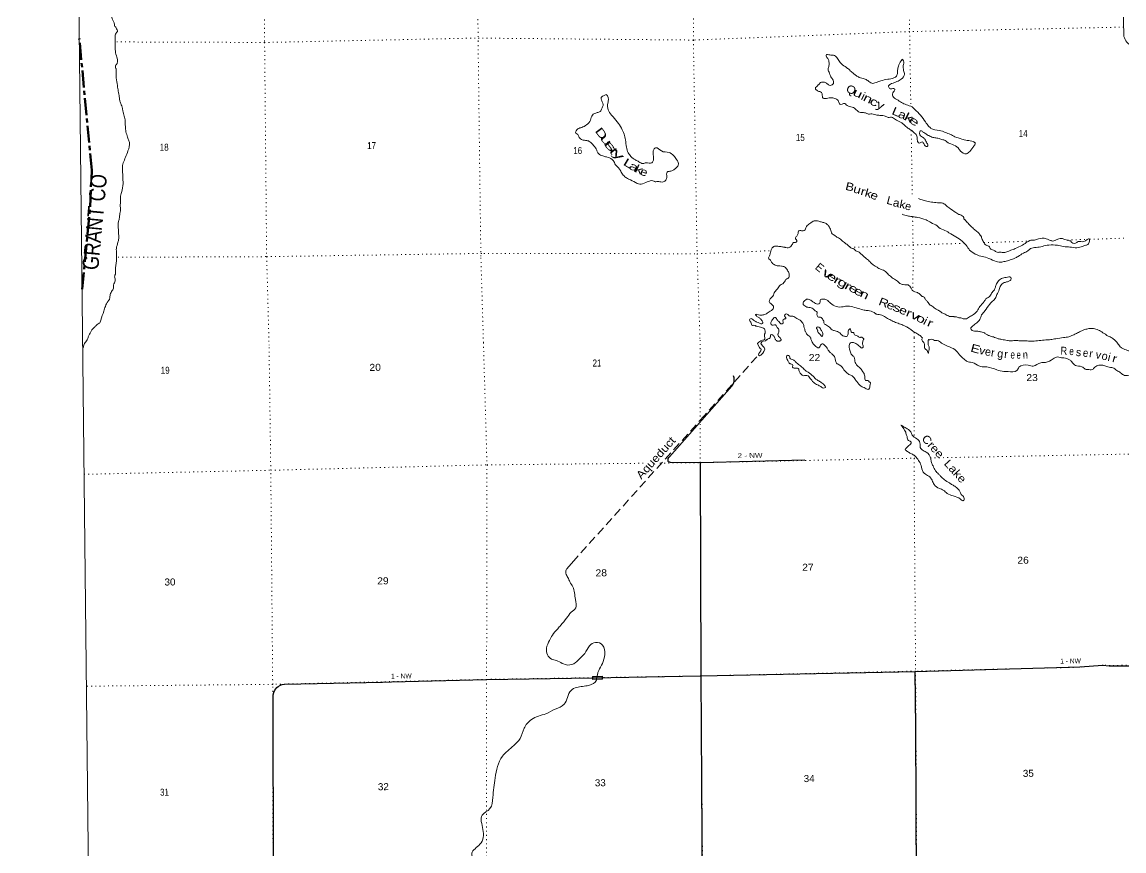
# Model space of a CAD drawing. Header units: feet. Extents: x 248627 to 501257, y -181930 to 5472.
# Drawn here: x 248627 to 276162, y -148700 to -128002 of the extents above; entities that cross this region are included whole.
import ezdxf
from ezdxf.enums import TextEntityAlignment as Align

# ---------------------------------------------------------------- set-up
doc = ezdxf.new("R2010")
doc.units = ezdxf.units.FT
doc.header["$LTSCALE"] = 70
for name, pattern in [('DOTTED', [1.5, 0.3, -1.2]), ('LONG_DASH_SHORT_DASH', [9.9, 6, -1.2, 1.5, -1.2]), ('MEDIUM_DASHED', [4.5, 3, -1.5])]:
    doc.linetypes.add(name, pattern=pattern)
for name, color, linetype, lineweight in [('11', 7, 'LONG_DASH_SHORT_DASH', 60), ('29', 7, 'Continuous', 25), ('31', 7, 'Continuous', 13), ('39', 7, 'Continuous', 13), ('4', 7, 'Continuous', 13), ('41', 7, 'MEDIUM_DASHED', 13), ('7', 7, 'DOTTED', 13)]:
    doc.layers.add(name, color=color, linetype=linetype, lineweight=lineweight)
doc.layers.add('12', color=7, linetype='Continuous')
doc.layers.add('30', color=7, linetype='Continuous')

msp = doc.modelspace()

# ---------------------------------------------------------------- linework, layer by layer
at = {"layer": '11'}
msp.add_line((250368.44, -131702.58), (250057.48, -128410.15), dxfattribs=at)
msp.add_lwpolyline([(250126.43, -134675.32), (250326.77, -132616.46), (250368.44, -131702.58), (250372.33, -131690.46)], dxfattribs=at)
at = {"layer": '29'}
for p, q in [((266364.35, -137091.71), (264805.86, -138859.12)), ((254909.46, -149870.09), (254899.42, -144867.92))]:
    msp.add_line(p, q, dxfattribs=at)
for points in [[(266364.35, -137091.71), (266400.14, -137041.61), (266416.61, -136999.87), (266423.19, -136969.12), (266424.29, -136930.68), (266419.9, -136888.94), (266404.53, -136832.92)], [(264821.53, -138992.96), (264790.74, -138992.36), (264781.95, -138986.87), (264775.37, -138976.99), (264769.88, -138960.5), (264770.98, -138926.46), (264776.46, -138902.29), (264790.74, -138878.13), (264805.86, -138859.12)], [(264821.53, -138992.96), (265572, -139004.05), (268187.73, -138931.62)], [(265575, -139004.05), (265590.55, -144322.8), (265620.4, -149646.62), (265718.37, -154925.47), (265772.57, -158635.52)], [(262885.98, -144373.95), (265582.56, -144330.93), (270953.69, -144219.28), (275063.39, -144105.55), (275631.25, -144061.86), (275790.57, -144076.46), (276320.51, -144075.43), (281507.25, -143974.41)], [(270975.36, -149529.07), (270957.65, -145611.2), (270943.63, -144221.39)], [(254899.42, -144867.92), (254903.84, -144798.46), (254917.02, -144743.54), (254941.17, -144682.03), (254993.86, -144620.52), (255028.99, -144591.97), (255083.88, -144561.21), (255123.41, -144543.64), (255187.08, -144534.85)], [(255187.08, -144534.85), (257630.55, -144487.34), (257856.13, -144475.12), (260231.38, -144420.24), (262885.98, -144373.95)]]:
    msp.add_lwpolyline(points, dxfattribs=at)
at = {"layer": '31'}
for p, q in [((262883.65, -144340.04), (263133.62, -144336.45)), ((263133.62, -144336.45), (263134.7, -144411.44))]:
    msp.add_line(p, q, dxfattribs=at)
msp.add_lwpolyline([(263134.7, -144411.44), (262884.73, -144415.03), (262883.65, -144340.04)], dxfattribs=at)
msp.add_lwpolyline([(263125.74, -144344.55), (262891.76, -144347.92), (262892.61, -144406.92), (263126.59, -144403.55)], close=True, dxfattribs=at)
at = {"layer": '39'}
for p, q in [((273790.42, -133467.17), (273775.8, -133476.14)), ((267182.44, -135923.61), (267181.7, -135923.97)), ((271105.27, -135867.96), (271124.55, -135888.23)), ((272823.85, -135841.6), (272825.48, -135842.02)), ((262527.45, -141328.26), (262236.62, -141651.43))]:
    msp.add_line(p, q, dxfattribs=at)
for points in [[(276132.5, -122925.89), (276134.41, -122979.97), (276153.15, -128129.38), (276157.36, -128185.6), (276155.36, -128277.79)], [(267162.48, -135933.87), (267132.28, -135948.26), (267090.09, -135962.76), (267042.01, -135995.45), (267006.04, -136030.04), (267022.47, -136066.14), (267051.2, -136126.3), (267071.61, -136156.32), (267093.91, -136172.22), (267086.17, -136208.56), (267062.34, -136249.07), (267040.43, -136279.5), (267032.67, -136313.82), (267051, -136335.8), (267087.16, -136323.37), (267139.06, -136266.47), (267164.92, -136227.95), (267186.58, -136169.33), (267168.12, -136131.23), (267135.57, -136095.28), (267109.01, -136053.23), (267088.65, -136029.25), (267114.48, -135986.7), (267150.64, -135974.27), (267200.89, -135959.69), (267238.9, -135929.81), (267236.9, -135932.89)]]:
    msp.add_lwpolyline(points, dxfattribs=at)
at = {"layer": '39', "linetype": 'MEDIUM_DASHED'}
msp.add_lwpolyline([(266990.74, -136358.53), (265681.52, -137823.42), (262527.45, -141328.26)], dxfattribs=at)
at = {"layer": '39'}
msp.add_arc((276481.49, -128291.34), 326.42, 177.4711, 235.81909, dxfattribs=at)
for points in [[(250029.3, -125776.05), (250074.11, -125853.58), (250105.18, -125925.64), (250139.97, -125971.5), (250191.31, -126053.37), (250235.44, -126207.76), (250252.95, -126326.25), (250304.87, -126458.42), (250391, -126586.16), (250475.05, -126707.88), (250577.93, -126889.74), (250636.87, -127104.31), (250702.52, -127375.13), (250765.29, -127573.55), (250830.14, -127775.98), (250882.18, -127918.2), (250934.25, -128062.44), (250948.92, -128110.55), (250969.3, -128130.43), (250983.85, -128168.48), (251014.66, -128218.41), (250975.1, -128281.25), (250952.11, -128382.11), (250955.7, -128516.86), (250958.25, -128734.12), (250996.26, -128882.54), (250978.29, -129067.85), (250974.28, -129069.91), (250973.33, -129160.45), (250979.68, -129186.53), (250982.5, -129254.9), (250982.11, -129393.72), (251010.59, -129588.53), (251032.39, -129729.1), (251056.23, -129871.66), (251067.32, -129958.04), (251094.41, -130034.17), (251134.2, -130162.46), (251151.31, -130246.75), (251166.29, -130321.01), (251199.92, -130439.31), (251207.92, -130606.2), (251223.65, -130744.83), (251265.53, -130879.13), (251296.76, -130965.27), (251309.4, -131011.39), (251273.52, -131217.03), (251210.92, -131376.71), (251156.18, -131520.2), (251136.74, -131580.79), (251135.46, -131643.17), (251144.03, -131858.34), (251150.11, -132033.3), (251112.42, -132255.05), (251083.63, -132378.11), (251086.12, -132418.32), (251081.78, -132563.23), (251083.57, -132716.11), (251074.3, -132784.62), (251062.9, -132843.1), (251053.84, -132929.72), (251040.28, -132976.15), (251034.72, -133189.47), (251040, -133296.04), (251041.35, -133410.7), (251024.28, -133501.44), (250983.79, -133656.83), (250987.1, -133767.44), (250985.41, -133966.64), (250961.88, -134194.26), (250949.32, -134325.18), (250937.65, -134361.53), (250952.35, -134411.65), (250935.44, -134516.47), (250909.86, -134569.08), (250908.77, -134647.56), (250865.39, -134728.55), (250826.32, -134833.63), (250815.18, -134914.24), (250777.58, -134973.03), (250708.55, -135100.59), (250673.71, -135221.72), (250591.73, -135448.02), (250552.33, -135524.94), (250544.32, -135529.06), (250474.47, -135586.22), (250414.69, -135643.26), (250361.02, -135706.27), (250331.51, -135766.98), (250299.84, -135815.64), (250286.04, -135841.96)], [(270271.36, -130385.67), (270194.35, -130348.36), (270081.31, -130331.59), (269990.58, -130326.63), (269865.29, -130295.93), (269804.87, -130298.66), (269760.5, -130295.17), (269679.56, -130265.95), (269576.73, -130261.14), (269491.53, -130211.85), (269403.97, -130134.43), (269276.64, -130101.74), (269221.82, -130066.18), (269183.16, -130034.45), (269120.89, -130051.29), (269064.51, -130053.97), (269029.41, -129981.96), (268962.16, -129918.38), (268857.07, -129891.46), (268730.33, -129909.06), (268647.65, -129904.01), (268622.2, -129795.67), (268622.15, -129791.65), (268579.3, -129745.89), (268502.39, -129716.62), (268451.34, -129658.89), (268524.89, -129573.51), (268580.62, -129514.51), (268675.19, -129503.32), (268742.13, -129540.75), (268819.2, -129584.1), (268901.27, -129536.85), (268900.7, -129488.57), (268877.8, -129426.48), (268855.31, -129398.58), (268803.53, -129278.48), (268770.06, -129174.26), (268789.24, -129091.55), (268790.13, -128994.97), (268773.23, -128928.78), (268728.22, -128870.97), (268719.62, -128824.8), (268812.3, -128823.7), (268905.09, -128832.65), (268953.7, -128854.21), (268988.36, -128888), (269053.96, -128983.79), (269129.54, -129071.41), (269257.51, -129158.41), (269324.73, -129219.98), (269406.14, -129289.43), (269471.21, -129338.95), (269548.28, -129382.29), (269673.67, -129421.04), (269760.82, -129464.27), (269860.35, -129531.49), (269966.89, -129510.1), (270089.34, -129470.42), (270258.13, -129430.19), (270414.93, -129398.15), (270478.83, -129349.1), (270504.01, -129262.29), (270507.37, -129205.92), (270524.33, -129105.13), (270595.25, -128967.48), (270625.02, -128928.9), (270653.68, -128966.78), (270649.05, -129087.55), (270656.54, -129210.19), (270675.8, -129306.53), (270596.61, -129426.17), (270488.52, -129487.81), (270356.14, -129539.68), (270282.23, -129594.88), (270305.12, -129656.97), (270385.81, -129664.06), (270428.19, -129669.59), (270434.37, -129681.59), (270404.88, -129744.31), (270383.97, -129851.18), (270485.72, -129936.49), (270727.06, -130068.41), (270866.71, -130121.07), (270938.01, -130186.62), (271076.66, -130325.8), (271203.6, -130497.31), (271281.37, -130598.99), (271340.48, -130656.63), (271546.62, -130708.5), (271698.31, -130756.99), (271827.85, -130805.75)], [(263792.57, -131926.62), (263713.94, -131881.96), (263632.38, -131800.45), (263572.78, -131700.56), (263521.61, -131632.77), (263456.36, -131567.15), (263429.46, -131507.11), (263372.15, -131431.34), (263234.41, -131370.61), (263137.4, -131345.61), (263036.03, -131292.5), (262999.03, -131230.57), (262988.62, -131202.53), (262908.66, -131084.78), (262818.9, -130991.29), (262737.93, -130960.06), (262624.87, -130941.28), (262551.63, -130881.8), (262512.5, -130809.84), (262465.74, -130774.18), (262512.89, -130671.01), (262611.19, -130633.63), (262731.31, -130567.83), (262830.7, -130451.97), (262879.61, -130326.65), (262997.75, -130262.88), (263071.98, -130235.84), (263117.43, -130158.85), (263144.78, -130086.1), (263142.11, -130029.8), (263108.93, -129949.72), (263102.15, -129887.43), (263186.11, -129830.1), (263230.24, -129813.48), (263252.78, -129845.41), (263279.82, -129917.51), (263265, -130028.34), (263270.97, -130193.24), (263359.19, -130326.99), (263500.18, -130494.31), (263604.82, -130654.01), (263669, -130800.12), (263708.98, -130944.49), (263729.27, -131127.33), (263775.19, -131263.59), (263842.79, -131357.35), (263952.62, -131444.56), (264041.84, -131491.79), (264086.49, -131519.42), (264143.07, -131532.83), (264221.43, -131513.8), (264364.53, -131516.12), (264404.02, -131447.25), (264400.47, -131316.52), (264395.52, -131238.11), (264403.13, -131199.8), (264458.88, -131142.8), (264602.87, -131221.57), (264794.72, -131257.51), (264906.45, -131334.65), (264984.21, -131436.33), (265024.1, -131572.66), (264996.44, -131619.26), (264946.61, -131666.13), (264882.66, -131711.15), (264794.22, -131730.3), (264746.08, -131748.98), (264741.38, -131863.72), (264712.2, -131952.58), (264670.29, -131987.28), (264620.02, -131995.93), (264511.08, -131985.15), (264428.43, -131982.11), (264422.34, -131978.16), (264134.92, -132039.92), (263997.8, -132031.49), (263955.21, -132007.85), (263784.95, -131923.37)], [(271827.85, -130805.75), (271935.34, -130864.83), (272111.35, -130925.11), (272170.01, -130944.53), (272244.72, -130957.72), (272392.15, -130986.15), (272430.69, -131007.82), (272444.91, -131017.71), (272435.38, -131064.1), (272407.63, -131102.65), (272308.38, -131230.58), (272224.47, -131291.93), (272078.58, -131223.25), (272017.22, -131145.52), (271875.12, -131056.67), (271739.4, -130995.92), (271690.58, -130956.26), (271635.97, -130938.8), (271540.9, -130907.74), (271435.94, -130892.9), (271336.84, -130861.88), (271290.22, -130838.3), (271269.98, -130830.49), (271188.73, -130775.12), (271131.89, -130739.58), (271073.21, -130718.15), (271053.74, -130776.73), (271076.68, -130842.85), (271129.45, -130874.41), (271188.49, -130926.01), (271240.03, -131026), (271260.98, -131094.15), (271222.87, -131108.69), (271171.94, -131061.01), (271118.77, -130995.25), (271052.62, -131024.2), (271009.95, -130994.53), (271001.59, -130968.47), (270996.78, -130902.14), (270994.43, -130874), (270951.13, -130790.02), (270902.36, -130754.38), (270861.54, -130710.61), (270847.37, -130704.74), (270764.08, -130647.39), (270664.37, -130564.07), (270609.4, -130516.44), (270479.66, -130449.58), (270380.18, -130386.38), (270269.74, -130384.88)], [(271026.57, -132410.68), (271089.29, -132432.06), (271200.53, -132466.96), (271352.01, -132497.35), (271499.3, -132513.7), (271563.84, -132518.97), (271602.12, -132518.52), (271664.81, -132537.89), (271701.43, -132567.63), (271797.04, -132644.96), (271963.62, -132759.67), (272062.93, -132808.78), (272064.95, -132808.76), (272117.73, -132842.33), (272144.06, -132854.09), (272156.34, -132870.04), (272158.69, -132898.18), (272173.12, -132926.17), (272183.31, -132936.11), (272269.02, -133027.64), (272342.47, -133105.23), (272425.97, -133180.68), (272509.38, -133248.1), (272570.67, -133319.8), (272599.44, -133367.74), (272609.94, -133403.83), (272659.5, -133505.84), (272680.07, -133541.81), (272763.24, -133589.11), (272805.83, -133612.74), (272818.39, -133652.83), (272899.5, -133696.13), (272968.52, -133739.57), (273023.08, -133753), (273051.24, -133748.64), (273137.97, -133755.66), (273336.82, -133700.99), (273443.12, -133659.49), (273623.43, -133570.84), (273755.46, -133488.79), (273776.55, -133475.68)], [(268333.54, -133014.05), (268423.69, -132968.72), (268534.54, -132971.43), (268617.5, -133000.62), (268702.36, -133019.73), (268759.33, -133067.34), (268804.37, -133127.16), (268825.08, -133175.2), (268841.88, -133233.34), (268870.73, -133287.32), (268921.5, -133320.92), (268925.55, -133322.88), (268972.34, -133360.55), (269051.43, -133403.87), (269157.26, -133493.15), (269234.5, -133550.57), (269303.69, -133608.09), (269324, -133621.94), (269354.58, -133651.75), (269396.91, -133653.26), (269462.11, -133714.85), (269524.88, -133740.26), (269594.01, -133793.76), (269663.25, -133855.3), (269732.41, -133910.81), (269817.97, -133990.27), (269879.12, -134049.9), (269919.75, -134077.58), (269976.58, -134113.12), (270009.13, -134138.89), (270122.54, -134187.84), (270228.11, -134254.99), (270301.51, -134328.55), (270350.34, -134368.21), (270372.76, -134390.07), (270478.28, -134453.2), (270525.14, -134496.9), (270563.82, -134530.64), (270648.75, -134555.79), (270725.38, -134560.91), (270747.54, -134560.65), (270824.81, -134620.09), (270863.82, -134681.99), (270880.22, -134705.94), (271001.74, -134758.81), (271074.89, -134810.25), (271121.72, -134851.95), (271158.13, -134863.58), (271205.34, -134937.46), (271254.26, -134985.17), (271283.01, -135031.1), (271370.45, -135098.46), (271470.04, -135171.72), (271530.88, -135205.19), (271606.02, -135254.6), (271620.24, -135264.49), (271695.16, -135295.79), (271747.9, -135325.34), (271861.13, -135358.19), (271907.44, -135355.63), (271933.73, -135363.37), (271978.08, -135364.85), (272018.58, -135382.48), (272054.87, -135384.06), (272083.15, -135389.76), (272204.36, -135416.48), (272300.48, -135365.04), (272398.52, -135305.53), (272513.98, -135185.46), (272557.41, -135108.5), (272670.76, -134980.4), (272714.28, -134911.48), (272816.23, -134841.87), (272828.13, -134825.63), (272851.71, -134775.05), (272925.22, -134685.66), (272948.69, -134625.02), (272975.93, -134542.21), (273051.28, -134438.71), (273103.29, -134405.9), (273159.51, -134389.14), (273219.83, -134378.37), (273332.68, -134379.04), (273339.46, -134441.32), (273289.42, -134470.08), (273211.15, -134497.17), (273168.96, -134507.73), (273085.19, -134581.15), (273046.1, -134684.22), (272989.12, -134807.62), (272947.99, -134908.7)], [(270883.9, -132863.71), (270868.65, -132861.2), (270804.03, -132849.9), (270749.54, -132842.5), (270622.21, -132799.54)], [(271339.87, -133008.5), (271216.17, -132941.57), (271003.89, -132881.72), (270887.59, -132864.29)], [(267162.48, -135933.87), (267186.49, -135918.83), (267175.7, -135828.32), (267193.17, -135771.78), (267198.58, -135717.4), (267177.82, -135665.34), (267078.58, -135622.26), (267011.85, -135602.93), (266967.41, -135593.4), (266916.78, -135571.87), (266882.63, -135580.32), (266837.31, -135496.37), (266810.72, -135462.48), (266814.23, -135418.18), (266844.33, -135407.76), (266886.85, -135425.36), (266929.57, -135459.06), (266990.41, -135492.53), (267051.2, -135521.99), (267125.82, -135527.14), (267135.71, -135510.93), (267131.32, -135480.8), (267108.71, -135442.84), (267051.66, -135389.2), (266990.77, -135351.7), (266957.97, -135303.8), (266992.2, -135301.39), (267060.96, -135322.7), (267139.46, -135315.73), (267225.74, -135284.53), (267321.71, -135221.02), (267379.69, -135182.1), (267407.36, -135135.5), (267400.84, -135095.34), (267355.97, -135049.6), (267296.7, -134977.88), (267320.16, -134917.25), (267387.81, -134844.02), (267436.96, -134738.81), (267508.56, -134659.5), (267574.04, -134572.21), (267630.09, -134541.37), (267648.13, -134533.11), (267657.97, -134512.87), (267681.86, -134488.45), (267713.44, -134431.74), (267759.47, -134405.04), (267799.13, -134350.25), (267792.4, -134291.98), (267752.98, -134195.88), (267681.55, -134118.27), (267604.71, -134095.04), (267524.05, -134089.96), (267420.89, -134056.99), (267355.74, -133999.42), (267314.64, -133931.5), (267286.24, -133915.74), (267295.63, -133857.29), (267322.92, -133778.5), (267338.35, -133719.97), (267363.79, -133655.29), (267379.65, -133632.97), (267393.61, -133620.74), (267427.6, -133598.2), (267463.86, -133597.77), (267566.73, -133606.61), (267651.52, -133619.68), (267683.82, -133625.33), (267712.12, -133633.05), (267774.63, -133636.33), (267816.77, -133621.74), (267852.61, -133585.1), (267878.35, -133546.57), (267900.12, -133512.11), (267912.16, -133507.94), (267950.44, -133507.49), (267990.47, -133484.88), (267988.15, -133458.76), (267975.87, -133442.81), (267953.05, -133386.75), (267970.87, -133360.38), (268016.48, -133297.47), (268022.08, -133259.18), (268025.71, -133224.93), (268063.8, -133208.39), (268106.2, -133215.93), (268148.53, -133217.44), (268192.53, -133188.75), (268210.05, -133136.23), (268247.74, -133085.49), (268333.54, -133014.05)], [(273790.42, -133467.17), (273809.48, -133455.96), (273930.25, -133444.47), (274117.07, -133395.97), (274220.06, -133414.87), (274282.8, -133438.26), (274412.12, -133468.92), (274450.17, -133448.35), (274536.4, -133413.12), (274606.84, -133406.25), (274641.19, -133413.89), (274802.96, -133462.26), (274827.2, -133468.01), (274839.53, -133487.98), (274886.27, -133521.63), (274952.83, -133526.87), (275020.83, -133483.81), (275159.87, -133484.17), (275294.05, -133414.17), (275298.74, -133470.45), (275261.46, -133555.39), (275185.2, -133582.45), (275127.01, -133603.26), (274982.35, -133639.18), (274812.86, -133619.07), (274651.51, -133606.9), (274498.02, -133576.54), (274286.37, -133571), (274123.54, -133603.12), (273966.69, -133631.14), (273830, -133658.91), (273762.16, -133716.05), (273647.96, -133771.73), (273517.94, -133853.75), (273431.85, -133901.05), (273315.47, -133942.67), (273190.96, -133978.35), (273084.39, -133997.72), (272926.86, -133967.4), (272740.54, -133887.13), (272582.9, -133846.76), (272447.27, -133794.05), (272305.08, -133697.16), (272219.03, -133575.46), (272117.04, -133470.04), (271962.64, -133363.23), (271790.19, -133262.68), (271652.31, -133189.88), (271510.24, -133103.05), (271508.18, -133099.05), (271498.01, -133091.12), (271339.87, -133008.5)], [(269658.69, -135903.51), (269642.86, -135895.57), (269580.12, -135872.17), (269576.14, -135876.25), (269509.3, -135846.86), (269446.54, -135821.45), (269418.02, -135795.64), (269411.48, -135753.47), (269365.12, -135752.01), (269338.48, -135714.1), (269332.01, -135677.96), (269321.8, -135666.01), (269274.01, -135714.86), (269265.07, -135811.54), (269215.22, -135856.39), (269201.09, -135854.55), (269122.14, -135823.3), (269060.99, -135763.67), (269002.16, -135730.17), (268945.54, -135712.73), (268901.07, -135701.19), (268846.3, -135669.65), (268805.44, -135621.85), (268756.7, -135590.24), (268703.87, -135552.64), (268667.35, -135530.95), (268660.5, -135462.63), (268654.39, -135456.66), (268625.71, -135416.77), (268556.64, -135369.3), (268552.63, -135371.36), (268514.21, -135359.75), (268491.32, -135297.65), (268494.71, -135243.29), (268450.01, -135211.63), (268399.07, -135163.95), (268346.36, -135136.41), (268289.85, -135129.04), (268235.31, -135117.62), (268184.57, -135086.03), (268147.93, -135054.27), (268145.37, -135008.03), (268209.04, -134938.87), (268251.11, -134918.25), (268293.58, -134931.83), (268338.12, -134949.41), (268407.19, -134996.87), (268431.55, -135012.68), (268526.6, -135041.73), (268556.63, -135025.27), (268566.52, -135009.06), (268579.72, -134932.45), (268637.99, -134917.68), (268732.94, -134938.68), (268830.64, -135022.02), (268970.64, -135104.85), (269148.03, -135110.79), (269266.71, -135093.29), (269426.3, -135127.6), (269606.2, -135175.76), (269670.91, -135195.11), (269767.76, -135206.03), (269917.46, -135256.56), (269986.48, -135300), (270047.02, -135307.33), (270176.51, -135352.06), (270284.07, -135417.17), (270395.58, -135476.21), (270517.03, -135523.05), (270638.49, -135569.89), (270715.47, -135605.19), (270796.6, -135650.49), (270869.82, -135707.97), (270908.43, -135735.68), (271009.87, -135794.83), (271083.02, -135846.26), (271105.44, -135868.13)], [(272947.99, -134908.7), (272802.56, -135051.26), (272689.59, -135211.54), (272606.18, -135315.14), (272557.13, -135428.38), (272483.55, -135511.75), (272387.74, -135589.33), (272334.15, -135658.37), (272366.9, -135702.25), (272431.61, -135721.6), (272490.06, -135722.91), (272576.84, -135733.95), (272615.23, -135743.56), (272675.94, -135764.96), (272688.19, -135778.9), (272722.65, -135796.6), (272781.43, -135826.08), (272807.74, -135835.83), (272901.33, -135865.92)], [(267590.67, -135929.2), (267569.33, -135888.03), (267532.61, -135850.24), (267515.98, -135806.17), (267517.78, -135788.04), (267535.39, -135743.57), (267537.03, -135711.37), (267534.66, -135681.22), (267497.73, -135625.32), (267481.29, -135597.35), (267460.81, -135569.43), (267440.54, -135559.61), (267428.48, -135561.77), (267370.17, -135572.52), (267347.82, -135556.69), (267344.95, -135484.3), (267380.58, -135429.55), (267446.45, -135376.46), (267462.67, -135384.32), (267489.35, -135426.25), (267546.52, -135489.95), (267591.36, -135533.68), (267645.64, -135522.97), (267638.94, -135466.72), (267668.59, -135418.08), (267686.66, -135411.83), (267704.79, -135411.62), (267712.61, -135391.4), (267694.15, -135363.46), (267685.52, -135315.28), (267733.54, -135286.54), (267792.56, -135336.13), (267887.35, -135343.06), (267984.76, -135402.25), (268053.64, -135433.62), (268120.93, -135501.23), (268162.12, -135577.19), (268170.89, -135637.44), (268187.41, -135671.45), (268194.04, -135721.66), (268204.24, -135731.6), (268233.13, -135789.6), (268286.08, -135837.26), (268324.8, -135875.02), (268326.52, -135884.57), (268333.78, -135895.25), (268336.96, -135919.08)], [(268584.12, -135817.74), (268576.07, -135803.59), (268555.51, -135787.78), (268522.87, -135753.97), (268508.27, -135711.89), (268510.17, -135701.81), (268481.16, -135633.75), (268491.09, -135621.56), (268537.43, -135621.01), (268580.26, -135664.76), (268600.9, -135706.77), (268619.41, -135738.74), (268634.48, -135821.05), (268616.7, -135851.43), (268594.4, -135839.63), (268584.07, -135817.62)], [(274840.94, -135839.83), (274931.13, -135798.52), (275027.29, -135751.1), (275139.5, -135697.46), (275231.85, -135668.2), (275344.48, -135650.76), (275463.64, -135673.49), (275579.04, -135720.4), (275637.94, -135759.94), (275698.83, -135797.44), (275736.74, -135830.91)], [(250286.04, -135841.96), (250278.39, -135876.25), (250217.23, -135987.63), (250171.81, -136066.63), (250163.43, -136126.21)], [(267236.9, -135932.89), (267269.28, -135909.36), (267307.53, -135901.2), (267313.41, -135887.04), (267327.23, -135862.74), (267328.84, -135828.52), (267338.68, -135808.28), (267389.19, -135819.75), (267432.09, -135869.54), (267446.74, -135915.64), (267453.77, -135928.85)], [(267453.77, -135928.85), (267476.32, -135957.34), (267512.3, -135973.18), (267554.04, -135968.14), (267577.79, -135958.06), (267589.3, -135950.14), (267592.18, -135942.94), (267589.88, -135921.98)], [(268336.96, -135919.08), (268353.45, -135954.74), (268398.51, -136038.92), (268459.49, -136100.78), (268514.21, -136136.52), (268556.38, -136120), (268580.16, -136073.44), (268618.15, -136038.84), (268684.95, -136074.46), (268760.37, -136174.46), (268819.46, -136250.45), (268880.34, -136300.23), (268939.45, -136378.22), (268980.95, -136516.82), (269066.05, -136570.4), (269165.78, -136686.29), (269224.81, -136754.21), (269313.98, -136813.8), (269386.85, -136851.37), (269450.02, -136933.36), (269507.03, -137001.31), (269557.98, -137067.3), (269641.04, -137118.88), (269693.65, -137144.57), (269788.56, -137167.84), (269810.3, -137119.28), (269816.05, -137084.98), (269823.75, -137042.61), (269825.47, -137008.35), (269793.02, -136984.48), (269760.47, -136948.53), (269704.09, -136953.1), (269687.57, -136906.92), (269674.47, -136790.21), (269635.68, -136732.17), (269580.6, -136654.13), (269546.06, -136620.21), (269503.48, -136590.4), (269481.04, -136558.39), (269446.32, -136504.33), (269435.67, -136437.95), (269423.02, -136373.61), (269360.04, -136313.78), (269333.45, -136267.7), (269306.44, -136173.28), (269293.67, -136094.84), (269303.4, -136054.46), (269331.24, -136011.89), (269381.52, -136001.34), (269460.36, -136030.81), (269559.75, -136106.41), (269632.58, -136139.96), (269646.52, -136119.68), (269633.9, -136059.37), (269625.55, -136025.2), (269635.33, -135990.86), (269643, -135946.47), (269658.6, -135917.67), (269658.69, -135903.24)], [(275736.74, -135830.91), (275768.55, -135843.06), (275862.95, -135891.18), (275933.94, -135944.9), (276021.44, -136042.77), (276088.66, -136126.73), (276151.43, -136162.39), (276216.13, -136187.96), (276290.91, -136213.44), (276397.82, -136226.52), (276468.39, -136231.89), (276549.13, -136247.24), (276567.68, -136295.4), (276483.23, -136316.35), (276425.39, -136385.4), (276454.55, -136495.91), (276557.76, -136547.3), (276620.71, -136603.11), (276699.73, -136652.71), (276750.38, -136684.46), (276829.43, -136738.1), (276890.27, -136783.85), (276922.81, -136817.78), (277007.95, -136877.4), (277034.32, -136897.29), (276915.48, -136902.46), (276748.03, -136879.88), (276626.41, -136796.43), (276529.26, -136747), (276478.79, -136735.4), (276450.72, -136751.78), (276519.6, -136795.44), (276594.52, -136837.03), (276621.03, -136873.03), (276645.54, -136911.07), (276613.37, -136919.44), (276518.6, -136912.28), (276407.54, -136885.14), (276253.9, -136828.19), (276175.29, -136824.91), (276080.03, -136761.36), (275982.78, -136699.84), (275885.51, -136636.3), (275762.41, -136615.32), (275659.32, -136578.03), (275568.58, -136570.84), (275455.99, -136600.11), (275416.03, -136638.77), (275390.08, -136667.22), (275285.41, -136680.3), (275196.63, -136667.05), (275111.5, -136609.44), (274948, -136576.75), (274858.53, -136482.93), (274803.71, -136435.11), (274662.25, -136388.11), (274634.04, -136388.38), (274506.88, -136363.4), (274394.48, -136414.84), (274197.74, -136499.3), (274080.96, -136510.49), (273896.31, -136594.84), (273769.16, -136571.88), (273537.87, -136622.43), (273486.19, -136705.52), (273268.76, -136727.73), (273157.91, -136724.76), (272986.31, -136688.13), (272739.84, -136613.93), (272576.55, -136605.41), (272499.63, -136565.86), (272329.78, -136496.97), (272273.29, -136489.45), (272188.18, -136433.86), (272084.67, -136348.23), (271968.62, -136210.34), (271804.57, -136113.2), (271604.24, -136016.4), (271496.91, -135954.98), (271426.34, -135949.61), (271325.39, -135926.4), (271293.22, -135934.76), (271281.1, -135930.85), (271271.32, -135965.19), (271272.14, -136059.86), (271296.92, -136130.13), (271281.76, -136241.06), (271275.96, -136269.32), (271245.18, -136205.15), (271188.35, -136157.35), (271181.78, -136096.98), (271162.86, -136006.51), (271118.29, -135955.11), (271110.94, -135920.77), (271124.55, -135888.23)], [(272900.48, -135865.61), (273017.87, -135908.24), (273106.68, -135925.53), (273249.99, -135954.38), (273340.71, -135959.55), (273477.69, -135954.22), (273592.63, -135963.2), (273741.76, -135965.8), (273880.82, -135968.51), (274041.91, -135954.88), (274213.07, -135941.16), (274331.86, -135929.96), (274460.65, -135910.6), (274653.82, -135878.54), (274718.24, -135871.88), (274782.62, -135859.18), (274840.94, -135839.83)], [(267779.83, -136498.06), (267777.81, -136498.08), (267763.29, -136449.87), (267751.1, -136437.9), (267726.43, -136381.73), (267728.18, -136351.5), (267746.09, -136325.14), (267810.93, -136366.83), (267815.21, -136394.99), (267900.21, -136438.5), (267957.05, -136486.3), (268056.51, -136569.96), (268135.66, -136635.68), (268216.95, -136715.48), (268267.58, -136745.21), (268393.39, -136846.75), (268492.91, -136936.45), (268575.95, -136986.02), (268669.31, -137063.69), (268700.06, -137123.83), (268655.9, -137144.39), (268605.29, -137116.67), (268528.34, -137073.09), (268431.16, -137019.63), (268337.62, -136921.81), (268300.95, -136875.83), (268268.38, -136837.87), (268201.77, -136824.4), (268159.55, -136834.88), (268092.67, -136791.2), (268051.91, -136737.2), (268023, -136656.9), (267984.62, -136645.18), (267948.36, -136647.54), (267879.44, -136599.85), (267891.29, -136571.53), (267856.79, -136543.66), (267824.48, -136535.91), (267808.28, -136525.99), (267793.98, -136503.97)], [(270588.21, -138064.68), (270624.67, -138086.49), (270719.86, -138141.99), (270776.61, -138179.72), (270835.52, -138235.57), (270872.47, -138313.78), (270892.88, -138343.8), (271014.52, -138429.26), (271067.86, -138539.54), (271066.37, -138599.99), (271123.53, -138686.06), (271220.72, -138739.53), (271332.98, -138905.65), (271351.93, -139000.15), (271392.96, -139084.36), (271450.44, -139206.69), (271529.73, -139288.53), (271580.57, -139342.43), (271674.02, -139430.18), (271799.64, -139509.56), (271874.61, -139557.19), (271951.59, -139604.8), (272032.84, -139680.57), (272067.64, -139742.69), (272082.05, -139778.81), (272151.17, -139848.65), (272158.05, -139945.28), (272131.92, -139953.59), (272077.19, -139915.84), (271893.13, -139835), (271747.5, -139771.93), (271648.07, -139692.3), (271548.96, -139648.93), (271421.19, -139553.45), (271365.83, -139443.19), (271284.33, -139339.22), (271172.91, -139269.77), (271125.97, -139201.73), (271080.24, -139039), (271008.67, -138918.82), (270919.13, -138816.94), (270830.09, -138773.47), (270755.13, -138725.84), (270698.27, -138676.02), (270740.13, -138623.24), (270790.09, -138574.42), (270828.11, -138543.84), (270841.76, -138491.34), (270780.93, -138447.6), (270752.39, -138409.6), (270741.82, -138351.28), (270719.11, -138289.05), (270708.67, -138246.85), (270681.98, -138188.68), (270593.95, -138068.85)], [(262236.6, -141649.42), (262220.76, -141681.8), (262215.45, -141766.46), (262266.74, -141872.73), (262318.07, -141983.03), (262391.67, -142105.21), (262431.24, -142253.9), (262452.83, -142420.89), (262462.71, -142632.31), (262352.8, -142738.11), (262235.19, -142886.28), (262089.62, -143062.93), (262013.8, -143150.27), (261880.22, -143314.71), (261806.76, -143442.32), (261733.86, -143634.39), (261759.48, -143801.34), (261853.09, -143907.21), (261980.39, -143948.3), (262126.06, -144015.4), (262269.49, -144058.35), (262456.37, -143998.15), (262560.33, -143902.48), (262686.14, -143770.34), (262809.41, -143577.8), (262955.76, -143491.8), (263135.68, -143558.57), (263188.1, -143795.77), (263129.58, -144019.93), (263036.4, -144196.07), (262983.71, -144412.93)], [(262983.71, -144412.93), (262978.02, -144436.34), (262791.73, -144565.03), (262481.88, -144618.35), (262345.49, -144692.16), (262173.17, -145038.27), (261950.55, -145159.25), (261715.78, -145274.29), (261530.9, -145332.46), (261356.34, -145418.73), (261170.83, -145638.06), (261072.26, -145890.8), (260914.62, -146069.57), (260628.77, -146336.19), (260450.06, -146875.74), (260391.83, -147365.8), (260319.66, -147642.46), (260123.59, -147805.49), (260144.8, -148161.84), (260069.43, -148533.21), (259865.84, -148758.75), (259934.1, -148963.57), (260148, -149231.46), (260393.48, -149424.52), (260529.91, -149588.4), (260806.42, -149795.49)]]:
    msp.add_spline(points, degree=3, dxfattribs=at)
at = {"layer": '4'}
msp.add_lwpolyline([(248626.54, 1367.98), (279703.36, 1731.35), (310779.64, 2137.47), (341855.35, 2586.32), (372930.4, 3077.93), (404004.75, 3612.28), (435078.34, 4189.37), (466151.09, 4809.2), (497222.97, 5471.78), (501256.99, -177792.42), (469933.02, -178460.37), (438608.16, -179085.23), (407282.48, -179667), (375956.01, -180205.69), (344628.84, -180701.29), (313301.02, -181153.78), (281972.62, -181563.19), (250643.67, -181929.51)], close=True, dxfattribs=at)
msp.add_lwpolyline([(248626.54, 1367.98), (279703.36, 1731.35), (310779.64, 2137.47), (341855.35, 2586.32), (372930.4, 3077.93), (404004.75, 3612.28), (435078.34, 4189.37), (466151.09, 4809.2), (497222.97, 5471.78), (501256.99, -177792.42), (469933.02, -178460.37), (438608.16, -179085.23), (407282.48, -179667), (375956.01, -180205.69), (344628.84, -180701.29), (313301.02, -181153.78), (281972.62, -181563.19), (250643.67, -181929.51)], close=True, dxfattribs=at)
at = {"layer": '7'}
for p, q in [((270797.79, -127734.27), (270806.09, -128239.58)), ((276157.72, -128127.37), (270806.09, -128239.58)), ((270806.09, -128239.58), (270836.11, -130106.4)), ((254688.17, -128511.48), (250964.33, -128497.82)), ((270845.74, -130704.98), (270872.57, -132373.28)), ((272662.59, -133510.76), (273776.7, -133475.2)), ((274331.68, -133457.48), (274443.11, -133453.92)), ((274747.1, -133444.22), (275235.29, -133428.64)), ((275301.39, -133426.53), (276245.38, -133396.4)), ((265495.21, -133786.99), (267354.89, -133711.28)), ((269316.12, -133631.43), (270891.77, -133567.28)), ((270891.77, -133567.28), (270889.93, -134715.16)), ((270917.47, -135748.84), (270923.28, -135888.68)), ((270923.28, -135888.68), (270917.19, -138367.77))]:
    msp.add_line(p, q, dxfattribs=at)
for points in [[(265182.44, -96405.54), (265206.51, -101687.35), (265226.55, -106986.82), (265282.82, -112311.67), (265338.19, -117664.34), (265408.28, -123085.3), (265402.38, -128451.34), (265495.21, -133786.99), (265568.6, -135947.05)], [(254528.82, -107583.94), (254525.85, -112613), (254555.77, -117833.29), (254626.33, -123215.38), (254688.17, -128511.48), (254739.04, -133860.02), (254799.29, -136071.92)], [(260156.74, -136008.74), (260091.67, -133849.93), (260022.48, -128479.56), (259994.92, -123060.73), (259990.04, -117750.19)], [(270806.09, -128239.58), (265402.38, -128451.34), (259950.97, -128402.47), (254688.17, -128511.48)], [(270880.45, -132863.09), (270891.77, -133567.28), (272178.38, -133526.22)], [(251024.75, -133875.39), (254739.04, -133860.02), (260168.76, -133778.42), (265495.21, -133786.99)], [(260156.74, -136008.74), (260245.55, -139059.73), (260235.38, -144416.17), (260237.26, -149768.46), (260263.16, -152524.51)], [(265709, -181758.05), (265709.09, -181620.63), (265733.21, -176245.93), (265814.3, -170935.15), (265714.03, -165624.09), (265782.37, -160236.88), (265728.39, -154919.34), (265634.5, -149646.48), (265594.65, -144330.81), (265574.85, -139004.88), (265568.6, -135947.05)], [(255155.81, -170776.92), (255198.58, -165978.19), (255083.13, -160542.37), (254928.36, -155219.74), (254900.32, -149871.73), (254890.55, -144539.66), (254842.37, -139193.85), (254799.29, -136071.92)], [(271326.47, -138885.61), (276299.05, -138789.8), (281456.36, -138651.98)], [(250174.49, -139294.92), (254842.37, -139193.85), (260245.55, -139059.73), (264176.95, -139019.27)], [(264567.97, -139015.24), (265574.85, -139004.88), (270915.76, -138893.52), (270988.72, -138892.11)], [(270915.97, -138814.98), (270915.76, -138893.52), (270955.62, -144209.18), (270983.31, -149516.91), (271031.37, -154848.62), (271071.26, -160168.32), (271044.76, -165500.73), (271094.85, -170834.44), (271038.08, -176161.1), (270995.41, -181487.63), (270999.23, -181697.09)], [(281506.94, -143972.33), (276332.48, -144061.22), (275814.67, -144068.17), (275639.31, -144061.78), (275009.06, -144114.12), (270955.62, -144209.18), (265594.65, -144330.81), (263135.01, -144369.99)], [(262885.98, -144373.95), (260235.38, -144416.17), (254890.55, -144539.66), (250232.71, -144586.09)]]:
    msp.add_lwpolyline(points, dxfattribs=at)

# ---------------------------------------------------------------- texts
at = {"layer": '12', "width": 0.85}
msp.add_text('GRANT CO', height=400, rotation=84.657, dxfattribs=at).set_placement((250530.19, -134206.69))
at = {"layer": '30'}
for s, width, p in [('2 - NW', 1.25, (266507.58, -138890.54)), ('1 - NW', 0.95, (274571.4, -144021.56)), ('1 - NW', 0.95, (257846.96, -144397.25))]:
    msp.add_text(s, height=120, rotation=0.996, dxfattribs=dict(at, width=width)).set_placement(p)
at = {"layer": '41'}
for s, rotation, width, p in [('Q', 333.486, 1.15, (269302.1, -129780.09)), ('u', 333.486, 1.55, (269469.45, -129866.68)), ('i', 333.486, 1.2, (269604.76, -129943.51)), ('n', 334.47, 1.45, (269722.54, -130000.88)), ('c', 334.47, 1.5, (269878.26, -130083.8)), ('y', 335.997, 1.4, (270040, -130161.41)), ('L', 336.766, 1.35, (270433.27, -130333.26)), ('a', 340.332, 1.3, (270590.12, -130405.92)), ('k', 333.604, 1.55, (270744.46, -130477.66)), ('e', 325.137, 1.65, (270867.73, -130555.17)), ('D', 306.443, 1.6, (263023.3, -130844.82)), ('u', 310.178, 2, (263145.55, -131012.56)), ('s', 313.913, 2.3, (263250.9, -131162.39)), ('t', 307.648, 1.7, (263330.69, -131279.62)), ('y', 317.648, 2.1, (263463.98, -131383.01)), ('L', 328.852, 1.6, (263730.08, -131616.79)), ('a', 332.587, 1.5, (263869.8, -131705.32)), ('k', 336.322, 1.45, (264006.45, -131774.92)), ('e', 340.057, 1.2, (264137.73, -131835.9)), ('B', 346.446, 1.2, (269290.71, -132210.86)), ('u', 344.076, 1.25, (269470.59, -132275.36)), ('r', 344.076, 1.25, (269619.32, -132324.67)), ('k', 343.473, 1.25, (269748.08, -132373.09)), ('e', 338.299, 1.25, (269891.3, -132423.61)), ('L', 345.44, 1.1, (270294.11, -132556.91)), ('a', 347.791, 1.1, (270455.98, -132611.74)), ('k', 348.791, 1.1, (270611.43, -132653.34)), ('v', 320.846, 1.95, (268694.22, -134368.24)), ('e', 327.047, 1.6, (268812.56, -134440.39)), ('r', 330.133, 1.65, (268951.22, -134526.76)), ('g', 330.133, 1.6, (269082.88, -134596.49)), ('r', 331.247, 1.6, (269221.32, -134678.02)), ('e', 329.68, 1.5, (269354.5, -134742.49)), ('e', 330.695, 1.45, (269485.85, -134815.61)), ('n', 334.695, 1.45, (269639.31, -134891.39)), ('R', 338.838, 1.25, (270125.39, -135100.21)), ('e', 336.838, 1.3, (270297.51, -135167.47)), ('s', 338.838, 1.45, (270453.72, -135229.02)), ('e', 335.797, 1.3, (270608.36, -135293.55)), ('r', 337.763, 1.4, (270755.06, -135357.64)), ('v', 331.68, 1.55, (270902.49, -135422.66)), ('o', 330.164, 1.45, (271039.7, -135493.75)), ('i', 332.706, 1.2, (271160.03, -135553.52)), ('r', 335.652, 1.45, (271282.9, -135606.33))]:
    msp.add_text(s, height=200, rotation=rotation, dxfattribs=dict(at, width=width)).set_placement(p, align=Align.CENTER)
for s, rotation, p in [('e', 347.207, (270748.84, -132694.14)), ('E', 320.846, (268496.76, -134208.81))]:
    msp.add_text(s, height=200, rotation=rotation, dxfattribs=at).set_placement(p, align=Align.CENTER)
for s, rotation, width, p in [('E', 344.452, 1.3, (272312.81, -136223.82)), ('v', 346.683, 1.1, (272528.15, -136283.16)), ('e', 357.72, 0.75, (273323.13, -136403.06)), ('e', 0.216, 0.7, (273480.29, -136409.32)), ('n', 1.902, 0.85, (273637.54, -136408.5)), ('R', 359.498, 0.85, (274577.53, -136310.64)), ('e', 357.786, 0.75, (274794.59, -136316.2)), ('e', 353.05, 0.9, (275127.37, -136352.97)), ('r', 344.54, 1.2, (275854.3, -136482.66)), ('Aqueduct', 48.015, 1.15, (264101.83, -139433.19)), ('Cree  Lake', 312.008, 1.15, (271090.54, -138414.8))]:
    msp.add_text(s, height=200, rotation=rotation, dxfattribs=dict(at, width=width)).set_placement(p)
for s, rotation, p in [('e', 348.729, (272675.22, -136317.05)), ('r', 351.677, (272829.47, -136347.79)), ('g', 353.399, (272988.21, -136370.99)), ('r', 355.169, (273163.23, -136390.66)), ('s', 355.493, (274954.88, -136339.37)), ('r', 352.183, (275283.44, -136372.24)), ('v', 349.496, (275442.17, -136395.21)), ('o', 347.94, (275590.62, -136422.74)), ('i', 346.487, (275744.25, -136456.21))]:
    msp.add_text(s, height=200, rotation=rotation, dxfattribs=at).set_placement(p)
at = {"layer": '7', "width": 0.85}
for s, p in [('14', (273534.21, -130872.09)), ('18', (252068.51, -131214.45)), ('17', (257250.69, -131175.31)), ('15', (267964.02, -130970.82)), ('16', (262401.61, -131297.33))]:
    msp.add_text(s, height=175, dxfattribs=at).set_placement(p)
at = {"layer": '7'}
for s, width, p in [('22', 1.1, (268287.48, -136468.53)), ('20', 1.1, (257308.24, -136712.65)), ('21', 0.85, (262885.42, -136604.64)), ('19', 0.85, (252094.17, -136786.28)), ('23', 1.1, (273724.22, -136968.24)), ('27', 1.1, (268123.09, -141705.2)), ('26', 1.1, (273498.92, -141529.25)), ('28', 1.1, (262957.89, -141844.06)), ('30', 1.05, (252187.57, -142072.4)), ('29', 1.1, (257502.47, -142043.2)), ('35', 1.05, (273637.19, -146850.38)), ('32', 1.05, (257519.59, -147184.18)), ('33', 1.05, (262941.47, -147086.16)), ('34', 1.05, (268160.45, -146981.23)), ('31', 0.85, (252076.1, -147320.86))]:
    msp.add_text(s, height=175, rotation=0.546, dxfattribs=dict(at, width=width)).set_placement(p)

doc.saveas('drawing.dxf')
